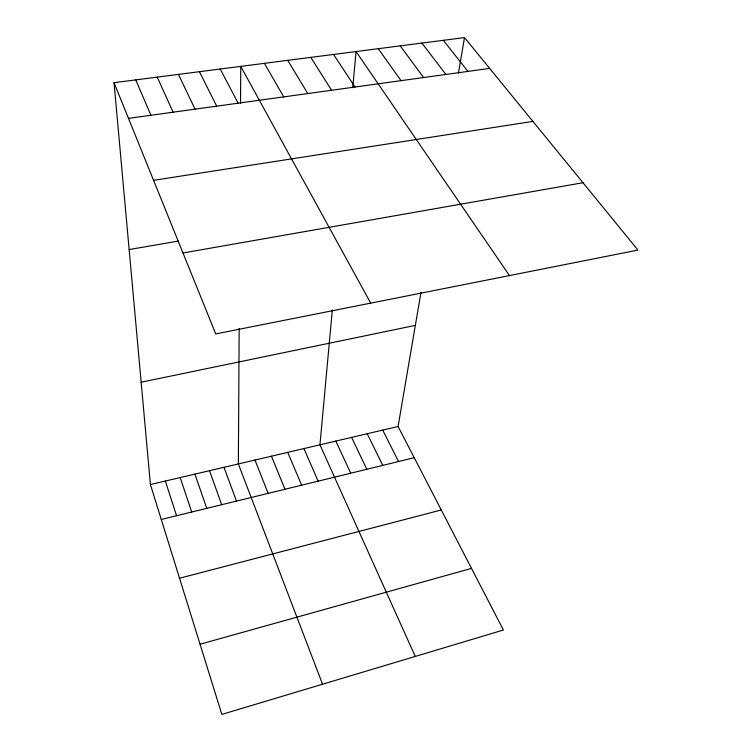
<?xml version="1.0" encoding="UTF-8"?>
<svg xmlns="http://www.w3.org/2000/svg" width="752" height="752" viewBox="0 0 752 752"><rect width="100%" height="100%" fill="white"/><g stroke="black" fill="none" stroke-linecap="round" stroke-linejoin="round"><path stroke-width="1.13" d="M239.174 328.464L238.356 463.937L322.542 684.226M240.527 103.231L240.753 66.383L370.727 303.141M332.328 309.984L319.948 444.817L415.254 656.43M352.744 87.693L356.063 51.55L509.461 275.589M114.041 82.682L215.749 333.907L637.959 250.068L464.51 37.6L114.041 82.682L150.419 484.551L221.859 714.4L503.408 630.016L398.071 426.506L420.979 292.406M458.447 73.057L464.51 37.6M200.051 644.238L471.495 568.371M179.531 578.222L441.274 509.978M161.266 519.453L414.22 457.705M150.419 484.551L398.071 426.506M141.16 382.223L415.348 325.39M182.99 252.982L582.979 182.727M129.147 249.561L178.309 241.091M153.577 180.33L532.905 121.392M128.489 118.365L489.646 68.394M443.342 40.326L467.904 71.402M421.91 43.08L445.889 74.448M400.233 45.872L423.592 77.541M378.284 48.692L401.023 80.661M333.568 54.445L355.01 87.025M310.802 57.378L331.557 90.268M287.743 60.339L307.794 93.558M264.394 63.347L283.73 96.886M220.204 69.024L238.158 103.193M382.712 430.106L398.56 461.521M199.44 71.703L216.726 106.154M367.22 433.735L382.759 465.385M178.45 74.401L195.041 109.153M351.598 437.391L366.816 469.276M335.843 441.086L350.742 473.196M157.215 77.127L173.11 112.189M303.921 448.568L318.152 481.158M135.745 79.891L150.926 115.263M287.743 452.366L301.637 485.19M271.425 456.191L284.97 489.251M254.966 460.045L268.154 493.359M223.983 467.302L236.495 501.095M209.498 470.705L221.69 504.705M194.9 474.127L206.762 508.352M180.189 477.567L191.713 512.027M165.355 481.045L176.551 515.722"/></g></svg>
